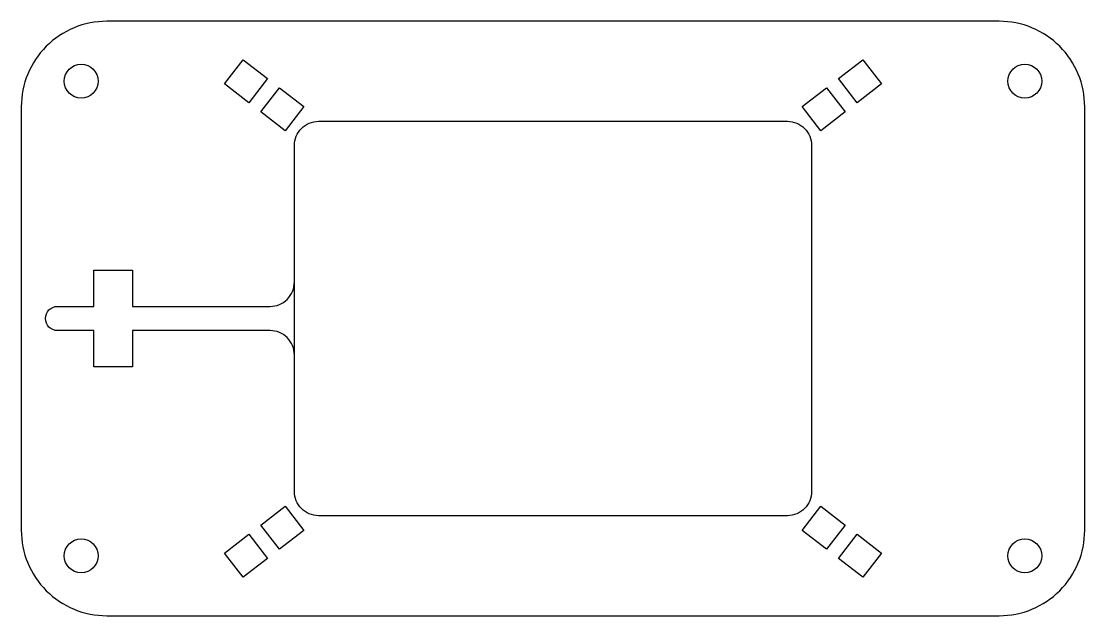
# Model space of a CAD drawing. Header units: millimetres. Extents: x -12 to 208, y -12 to 111.
import ezdxf

# ---------------------------------------------------------------- set-up
doc = ezdxf.new("R2010")
doc.units = ezdxf.units.MM
doc.header["$MEASUREMENT"] = 0
doc.layers.add('LAYER B', color=7, linetype='Continuous')

msp = doc.modelspace()

# ---------------------------------------------------------------- linework, layer by layer
at = {"layer": 'LAYER B', "color": 5}
msp.add_lwpolyline([(189.9, 110.6), (5.3, 110.6, 0.414214), (-12.4, 92.9), (-12.4, 5.3, 0.414214), (5.3, -12.4), (189.9, -12.4, 0.414214), (207.6, 5.3), (207.6, 92.9, 0.414214)], format="xyb", close=True, dxfattribs=at)
at = {"layer": 'LAYER B', "color": 1}
for points in [[(29.64, 97.63), (33.53, 102.65), (38.55, 98.77), (34.67, 93.75)], [(156.65, 98.77), (161.67, 102.65), (165.56, 97.63), (160.53, 93.75)], [(37.15, 91.83), (41.03, 96.85), (46.05, 92.97), (42.17, 87.95)], [(149.15, 92.97), (154.17, 96.85), (158.05, 91.83), (153.03, 87.95)], [(37.15, 6.37), (42.17, 10.25), (46.05, 5.23), (41.03, 1.35)], [(149.15, 5.23), (153.03, 10.25), (158.05, 6.37), (154.17, 1.35)], [(29.64, 0.57), (34.67, 4.45), (38.55, -0.57), (33.53, -4.45)], [(156.65, -0.57), (160.53, 4.45), (165.56, 0.57), (161.67, -4.45)]]:
    msp.add_lwpolyline(points, close=True, dxfattribs=at)
msp.add_lwpolyline([(44.1, 56.6), (44.1, 84.9, -0.414214), (49.1, 89.9), (146.1, 89.9, -0.414214), (151.1, 84.9), (151.1, 13.3, -0.414214), (146.1, 8.3), (49.1, 8.3, -0.414214), (44.1, 13.3)], format="xyb", close=True, dxfattribs=at)
msp.add_lwpolyline([(44.1, 41.6, 0.414214), (39.1, 46.6), (10.6, 46.6), (10.6, 39.1), (2.6, 39.1), (2.6, 46.6), (-4.9, 46.6, -1), (-4.9, 51.6), (2.6, 51.6), (2.6, 59.1), (10.6, 59.1), (10.6, 51.6), (39.1, 51.6, 0.414214), (44.1, 56.6)], format="xyb", dxfattribs=at)
for centre in [(0, 98.2), (195.2, 98.2), (0, 0), (195.2, 0)]:
    msp.add_circle(centre, 3.5, dxfattribs=at)

doc.saveas('drawing.dxf')
